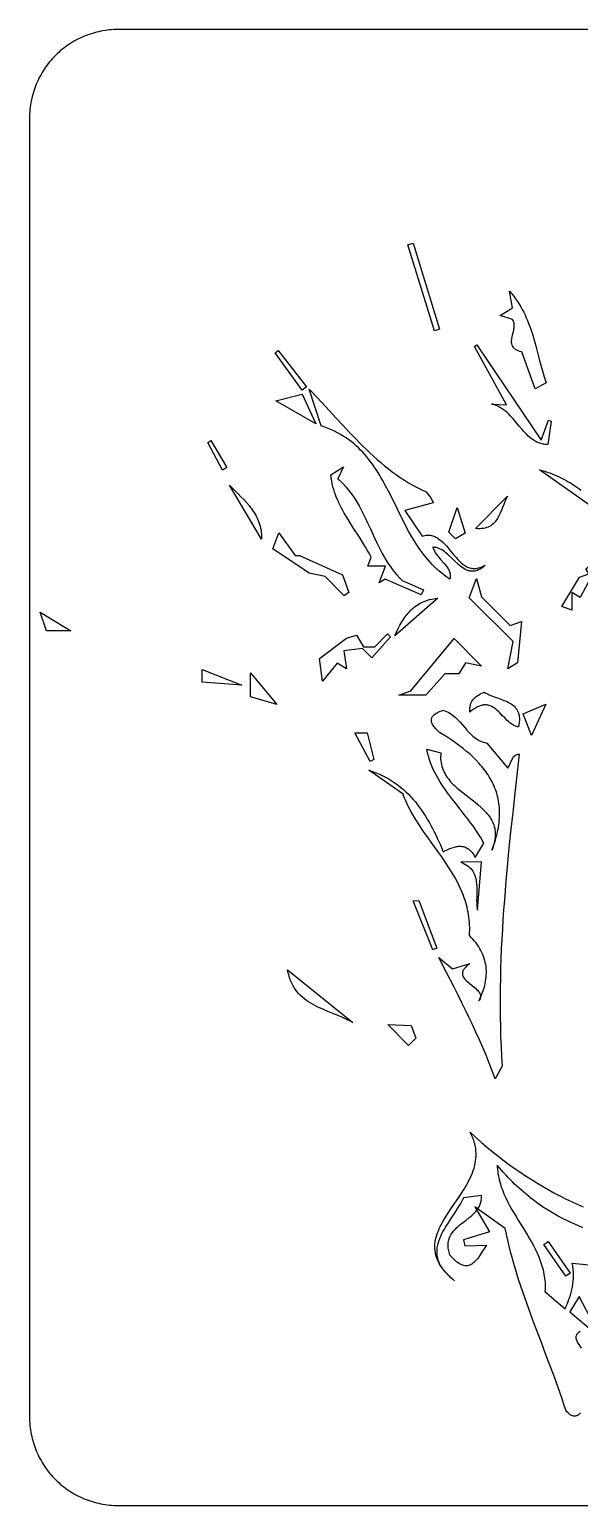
# Model space of a CAD drawing. Header units: metres. Extents: x 0 to 50, y 0 to 50.
# Drawn here: x 0 to 18.6, y 0 to 50 of the extents above; entities that cross this region are included whole.
import ezdxf

# ---------------------------------------------------------------- set-up
doc = ezdxf.new("R2010")
doc.units = ezdxf.units.M

msp = doc.modelspace()

# ---------------------------------------------------------------- linework, layer by layer
for points in [[(47, 50), (3, 50), (3, 50), (2.925508, 49.999076), (2.851239, 49.996313), (2.777221, 49.991723), (2.703487, 49.98532), (2.630066, 49.977116), (2.556991, 49.967123), (2.48429, 49.955354), (2.411996, 49.941823), (2.340139, 49.926542), (2.268749, 49.909523), (2.197857, 49.89078), (2.127495, 49.870324), (2.057692, 49.84817), (1.98848, 49.824329), (1.919889, 49.798814), (1.85195, 49.771639), (1.784693, 49.742815), (1.718151, 49.712355), (1.652352, 49.680273), (1.587329, 49.64658), (1.523111, 49.611291), (1.459729, 49.574416), (1.397215, 49.53597), (1.335598, 49.495965), (1.274911, 49.454413), (1.215182, 49.411328), (1.156444, 49.366721), (1.098726, 49.320606), (1.042061, 49.272996), (0.986477, 49.223903), (0.932006, 49.173341), (0.87868, 49.12132), (0.87868, 49.12132), (0.826659, 49.067994), (0.776097, 49.013523), (0.727004, 48.957939), (0.679394, 48.901274), (0.633279, 48.843556), (0.588672, 48.784818), (0.545587, 48.725089), (0.504035, 48.664402), (0.46403, 48.602785), (0.425584, 48.540271), (0.388709, 48.476889), (0.35342, 48.412671), (0.319727, 48.347648), (0.287645, 48.281849), (0.257185, 48.215307), (0.228361, 48.14805), (0.201186, 48.080111), (0.175671, 48.01152), (0.15183, 47.942308), (0.129676, 47.872505), (0.10922, 47.802143), (0.090477, 47.731251), (0.073458, 47.659861), (0.058177, 47.588004), (0.044646, 47.51571), (0.032877, 47.443009), (0.022884, 47.369934), (0.01468, 47.296513), (0.008277, 47.222779), (0.003687, 47.148761), (0.000924, 47.074492), (0, 47), (0, 3), (0, 3), (0.000924, 2.925508), (0.003687, 2.851239), (0.008277, 2.777221), (0.01468, 2.703487), (0.022884, 2.630066), (0.032877, 2.556991), (0.044646, 2.48429), (0.058177, 2.411996), (0.073458, 2.340139), (0.090477, 2.268749), (0.10922, 2.197857), (0.129676, 2.127495), (0.15183, 2.057692), (0.175671, 1.98848), (0.201186, 1.919889), (0.228361, 1.85195), (0.257185, 1.784694), (0.287645, 1.718151), (0.319727, 1.652352), (0.35342, 1.587329), (0.388709, 1.523111), (0.425584, 1.459729), (0.46403, 1.397215), (0.504035, 1.335598), (0.545587, 1.274911), (0.588672, 1.215182), (0.633279, 1.156444), (0.679394, 1.098726), (0.727004, 1.042061), (0.776097, 0.986477), (0.826659, 0.932006), (0.87868, 0.87868), (0.87868, 0.87868), (0.932006, 0.826659), (0.986477, 0.776097), (1.042061, 0.727004), (1.098726, 0.679394), (1.156444, 0.633279), (1.215182, 0.588672), (1.274911, 0.545587), (1.335598, 0.504035), (1.397215, 0.46403), (1.459729, 0.425584), (1.523111, 0.388709), (1.587329, 0.35342), (1.652352, 0.319727), (1.718151, 0.287645), (1.784693, 0.257185), (1.85195, 0.228361), (1.919889, 0.201186), (1.98848, 0.175671), (2.057692, 0.15183), (2.127495, 0.129676), (2.197857, 0.10922), (2.268749, 0.090477), (2.340139, 0.073458), (2.411996, 0.058177), (2.48429, 0.044646), (2.556991, 0.032877), (2.630066, 0.022884), (2.703487, 0.01468), (2.777221, 0.008277), (2.851239, 0.003687), (2.925508, 0.000924), (3, 0)], [(12.983881, 42.764296), (13.87933, 39.847397), (13.710513, 39.794917), (12.809497, 42.710107), (12.983881, 42.764296)], [(16.250547, 41.133591), (16.250547, 41.133591), (16.322675, 41.05021), (16.390875, 40.965212), (16.455324, 40.878669), (16.5162, 40.790658), (16.57368, 40.701252), (16.627942, 40.610528), (16.679164, 40.518559), (16.727523, 40.425421), (16.773198, 40.331188), (16.816366, 40.235935), (16.857204, 40.139738), (16.89589, 40.042671), (16.932603, 39.944808), (16.967519, 39.846226), (17.000817, 39.746998), (17.032674, 39.647199), (17.092776, 39.44619), (17.149247, 39.243797), (17.256984, 38.837255), (17.311092, 38.634304), (17.367256, 38.432365), (17.426898, 38.232037), (17.458467, 38.132664), (17.491438, 38.033918), (17.116251, 37.823967), (16.660331, 39.079041), (16.660331, 39.079041), (16.598459, 39.096346), (16.544013, 39.116129), (16.496586, 39.138251), (16.455773, 39.162574), (16.421168, 39.18896), (16.392364, 39.21727), (16.368955, 39.247365), (16.350536, 39.279109), (16.336699, 39.312361), (16.327038, 39.346984), (16.321148, 39.38284), (16.318623, 39.41979), (16.319056, 39.457695), (16.322041, 39.496418), (16.327171, 39.53582), (16.334042, 39.575762), (16.351377, 39.656715), (16.370798, 39.738171), (16.389055, 39.819021), (16.396731, 39.858874), (16.402898, 39.89816), (16.407149, 39.936742), (16.409078, 39.974481), (16.40828, 40.011238), (16.404347, 40.046876), (16.396874, 40.081256), (16.385454, 40.114239), (16.369682, 40.145687), (16.349152, 40.175463), (15.931086, 40.315458), (16.347293, 40.566164), (16.250547, 41.133591)], [(8.41543, 39.125684), (9.372541, 37.890321), (9.23187, 37.783777), (8.316651, 39.052301), (8.41543, 39.125684)], [(15.142138, 39.315633), (17.315491, 36.09084), (17.567431, 36.762077), (17.653083, 36.733351), (17.540268, 35.937392), (17.540268, 35.937392), (17.500177, 35.939476), (17.461028, 35.943164), (17.422792, 35.948408), (17.385437, 35.955161), (17.348936, 35.963375), (17.313259, 35.973001), (17.278375, 35.983993), (17.244255, 35.996303), (17.178189, 36.024683), (17.114825, 36.057759), (17.053926, 36.09515), (16.995255, 36.136473), (16.938575, 36.181345), (16.883649, 36.229384), (16.830241, 36.280209), (16.778113, 36.333437), (16.72703, 36.388686), (16.676753, 36.445572), (16.577675, 36.562732), (16.478984, 36.681859), (16.378787, 36.799894), (16.32753, 36.857547), (16.275187, 36.91378), (16.22152, 36.968211), (16.166292, 37.020459), (16.109267, 37.070139), (16.050207, 37.116872), (15.988877, 37.160273), (15.925038, 37.199961), (15.858455, 37.235554), (15.78889, 37.266669), (15.716107, 37.292925), (15.678434, 37.304111), (15.639869, 37.313938), (16.147734, 37.280374), (15.059296, 39.264156), (15.142138, 39.315633)], [(9.233411, 37.652504), (9.687897, 36.646118), (8.341244, 37.418747), (9.233411, 37.652504)], [(9.461507, 37.821033), (9.461507, 37.821033), (9.577703, 37.702323), (9.692917, 37.582518), (9.921, 37.340314), (10.146945, 37.0958), (10.371945, 36.850354), (10.597191, 36.605356), (10.823875, 36.362184), (11.053186, 36.122217), (11.1692, 36.003866), (11.286317, 35.886833), (11.404688, 35.771292), (11.524459, 35.657413), (11.645782, 35.545369), (11.768804, 35.435334), (11.893674, 35.327478), (12.020541, 35.221975), (12.149555, 35.118997), (12.280863, 35.018716), (12.414616, 34.921304), (12.550961, 34.826934), (12.690048, 34.735778), (12.832026, 34.648009), (12.977043, 34.563799), (13.125249, 34.48332), (13.276793, 34.406745), (13.431822, 34.334246), (13.431822, 34.334246), (13.488797, 34.258747), (13.549535, 34.175906), (13.580264, 34.130428), (13.610672, 34.081549), (13.640339, 34.028747), (13.668843, 33.971501), (12.709848, 33.70096), (13.296468, 32.840628), (13.296468, 32.840628), (13.339348, 32.852665), (13.381189, 32.861674), (13.422025, 32.867759), (13.461893, 32.871024), (13.500828, 32.871573), (13.538866, 32.869511), (13.576042, 32.864942), (13.612392, 32.85797), (13.647951, 32.8487), (13.682755, 32.837236), (13.71684, 32.823682), (13.75024, 32.808143), (13.782992, 32.790723), (13.815131, 32.771525), (13.846692, 32.750656), (13.877712, 32.728218), (13.938267, 32.679055), (13.997081, 32.624871), (14.054438, 32.566501), (14.110623, 32.504778), (14.165919, 32.440538), (14.220612, 32.374615), (14.329323, 32.241058), (14.383909, 32.175093), (14.43903, 32.110783), (14.494968, 32.048962), (14.552007, 31.990465), (14.610434, 31.936126), (14.670531, 31.88678), (14.701294, 31.864241), (14.732583, 31.843262), (14.764431, 31.823949), (14.796874, 31.806406), (14.829948, 31.790736), (14.863689, 31.777045), (14.898131, 31.765437), (14.933311, 31.756016), (14.969265, 31.748886), (15.006027, 31.744152), (15.043633, 31.741918), (15.082118, 31.742288), (15.121519, 31.745366), (15.161871, 31.751257), (15.203209, 31.760066), (15.245569, 31.771896), (15.288986, 31.786852), (15.333496, 31.805038), (15.379134, 31.826559), (15.425937, 31.851518), (15.425937, 31.851518), (15.390454, 31.820391), (15.355537, 31.792132), (15.321169, 31.766666), (15.287336, 31.743915), (15.254021, 31.723804), (15.221211, 31.706255), (15.188889, 31.691194), (15.157041, 31.678542), (15.12565, 31.668225), (15.094701, 31.660165), (15.064179, 31.654286), (15.034069, 31.650512), (15.004355, 31.648766), (14.975023, 31.648972), (14.946055, 31.651054), (14.917438, 31.654935), (14.889156, 31.660539), (14.861193, 31.66779), (14.833535, 31.676611), (14.806165, 31.686925), (14.75223, 31.71173), (14.699266, 31.741594), (14.647149, 31.775905), (14.595758, 31.814052), (14.544969, 31.855425), (14.494658, 31.899413), (14.394984, 31.992789), (14.295753, 32.08929), (14.19598, 32.184031), (14.145584, 32.229213), (14.094684, 32.272121), (14.043157, 32.312146), (13.990881, 32.348675), (13.937732, 32.381097), (13.883588, 32.408803), (13.828326, 32.43118), (13.800237, 32.440179), (13.771822, 32.447617), (13.743067, 32.453418), (13.713955, 32.457505), (13.684471, 32.459801), (13.654601, 32.460231), (13.654601, 32.460231), (13.668599, 32.418665), (13.684884, 32.378392), (13.70325, 32.339332), (13.723495, 32.301409), (13.745414, 32.264545), (13.768804, 32.228663), (13.819179, 32.15953), (13.872989, 32.093389), (13.928603, 32.029619), (14.038718, 31.906704), (14.089958, 31.846316), (14.136476, 31.785813), (14.157456, 31.755324), (14.176643, 31.724573), (14.193835, 31.693482), (14.208827, 31.661974), (14.221416, 31.62997), (14.231397, 31.597394), (14.238567, 31.564168), (14.242722, 31.530213), (14.243657, 31.495452), (14.24117, 31.459808), (14.235056, 31.423203), (14.225111, 31.385558), (14.225111, 31.385558), (14.131747, 31.448389), (14.04158, 31.513679), (13.954495, 31.581337), (13.870376, 31.651272), (13.789107, 31.723394), (13.710574, 31.79761), (13.634659, 31.87383), (13.561248, 31.951964), (13.490225, 32.031919), (13.421474, 32.113605), (13.354879, 32.196931), (13.290325, 32.281806), (13.227696, 32.368138), (13.166876, 32.455837), (13.10775, 32.544812), (13.050203, 32.634971), (12.994117, 32.726224), (12.939379, 32.818479), (12.833479, 33.005634), (12.731579, 33.195705), (12.632752, 33.387966), (12.536073, 33.581688), (12.440617, 33.776142), (12.249672, 34.164335), (12.152332, 34.356616), (12.052514, 34.546717), (11.949292, 34.733908), (11.896115, 34.826185), (11.84174, 34.917462), (11.786052, 35.007647), (11.728934, 35.09665), (11.670271, 35.184379), (11.609948, 35.270743), (11.547848, 35.355652), (11.483856, 35.439014), (11.417856, 35.520738), (11.349734, 35.600734), (11.279372, 35.678909), (11.206655, 35.755174), (11.131468, 35.829437), (11.053695, 35.901606), (10.97322, 35.971592), (10.889928, 36.039303), (10.803703, 36.104648), (10.714429, 36.167535), (10.62199, 36.227874), (10.526272, 36.285574), (10.427158, 36.340544), (10.324532, 36.392692), (10.218279, 36.441928), (10.108284, 36.488161), (9.99443, 36.531299), (9.876602, 36.571252), (9.461507, 37.821033)], [(6.136215, 36.072154), (6.678652, 35.160719), (6.534914, 35.077037), (6.039867, 36.013607), (6.136215, 36.072154)], [(13.259119, 30.852514), (12.041343, 31.380951), (11.839837, 31.259572), (12.051448, 31.819647), (11.451667, 31.819647), (11.562443, 32.128721), (11.562443, 32.128721), (11.517397, 32.214922), (11.470753, 32.300223), (11.422686, 32.38472), (11.373373, 32.468507), (11.271704, 32.634329), (11.167151, 32.798447), (10.955002, 33.124599), (10.850212, 33.288147), (10.748149, 33.45302), (10.650216, 33.619975), (10.603237, 33.704469), (10.557816, 33.789768), (10.514129, 33.875966), (10.472352, 33.963158), (10.432659, 34.051438), (10.395226, 34.140901), (10.360229, 34.231641), (10.327842, 34.323754), (10.298241, 34.417334), (10.271602, 34.512476), (10.2481, 34.609274), (10.227911, 34.707822), (10.211208, 34.808217), (10.198169, 34.910551), (10.633754, 35.185326), (10.440149, 34.778404), (10.440149, 34.778404), (10.489684, 34.733813), (10.537827, 34.688351), (10.58462, 34.642046), (10.630108, 34.594928), (10.717343, 34.49836), (10.799879, 34.398871), (10.878064, 34.296686), (10.952248, 34.19203), (11.022779, 34.085126), (11.090006, 33.976199), (11.154277, 33.865475), (11.215941, 33.753176), (11.275346, 33.639529), (11.332842, 33.524757), (11.388776, 33.409084), (11.443497, 33.292736), (11.550697, 33.05891), (11.657229, 32.825075), (11.765883, 32.593026), (11.821877, 32.478234), (11.879447, 32.364561), (11.938942, 32.252233), (12.000711, 32.141474), (12.065101, 32.032509), (12.132462, 31.925562), (12.203143, 31.820857), (12.277491, 31.71862), (12.355856, 31.619074), (12.438586, 31.522444), (12.52603, 31.428955), (12.571629, 31.383458), (12.618536, 31.338831), (13.332913, 31.022745), (13.259119, 30.852514)], [(19.489173, 33.51007), (17.267823, 35.088046), (17.267823, 35.088046), (17.355096, 35.062724), (17.441218, 35.035855), (17.526189, 35.007437), (17.610008, 34.977471), (17.692676, 34.945957), (17.774192, 34.912894), (17.854556, 34.878285), (17.933769, 34.842127), (18.01183, 34.804421), (18.088739, 34.765167), (18.164496, 34.724366), (18.239101, 34.682017), (18.312554, 34.63812), (18.384855, 34.592676), (18.456004, 34.545684), (18.526, 34.497144), (18.594844, 34.447057), (18.662535, 34.395422)], [(6.767385, 34.559176), (6.767385, 34.559176), (6.962714, 34.367208), (7.060564, 34.271346), (7.157201, 34.174761), (7.251622, 34.076851), (7.342827, 33.977013), (7.429813, 33.874643), (7.471411, 33.822321), (7.511578, 33.769139), (7.55019, 33.715024), (7.58712, 33.659898), (7.622244, 33.603688), (7.655437, 33.546318), (7.686573, 33.487712), (7.715526, 33.427794), (7.742173, 33.366491), (7.766387, 33.303725), (7.788043, 33.239423), (7.807016, 33.173508), (7.82318, 33.105905), (7.836412, 33.036539), (7.846584, 32.965335), (7.853572, 32.892216), (7.857251, 32.817108), (7.857495, 32.739936), (6.767385, 34.559176)], [(16.181844, 34.18842), (16.181844, 34.18842), (16.157564, 34.144696), (16.134598, 34.099641), (16.091833, 34.006318), (16.052003, 33.910007), (16.013558, 33.812264), (15.974952, 33.714646), (15.934636, 33.618709), (15.891062, 33.526009), (15.867569, 33.481359), (15.842682, 33.438102), (15.816207, 33.396432), (15.787949, 33.356544), (15.757717, 33.318632), (15.725315, 33.282892), (15.690552, 33.249516), (15.653232, 33.218701), (15.613164, 33.19064), (15.570152, 33.165529), (15.524005, 33.14356), (15.474527, 33.12493), (15.421527, 33.109833), (15.36481, 33.098462), (15.304182, 33.091014), (15.239452, 33.087681), (15.170424, 33.088659), (15.096905, 33.094143), (16.181844, 34.18842)], [(14.476413, 33.811682), (14.749247, 32.939241), (14.420893, 32.741455), (14.188579, 32.974681), (14.476413, 33.811682)], [(10.653626, 30.818177), (10.00415, 31.470204), (9.46814, 31.587724), (8.232058, 32.404173), (8.437622, 32.948243), (8.99055, 32.183818), (9.142755, 32.183818), (10.597402, 31.527893), (10.807574, 30.931697), (10.653626, 30.818177)], [(19.812959, 32.566198), (19.812959, 31.801439), (19.559793, 31.953935), (19.087468, 31.78323), (19.087468, 31.603421), (18.639531, 30.760241), (18.361976, 30.927429), (18.361976, 30.326547), (18.019919, 30.450171), (18.622497, 31.447665), (18.93384, 31.560188), (18.833267, 31.729147), (19.446401, 32.220546), (19.196291, 32.639032), (19.505047, 32.380725), (19.812959, 32.566198)], [(16.192194, 28.345847), (16.374571, 29.265171), (14.888074, 30.752833), (15.131937, 31.39827), (15.304546, 30.783889), (16.272792, 29.811839), (16.653112, 29.949292), (16.518626, 28.542475), (16.192194, 28.345847)], [(13.820593, 30.735244), (12.366023, 29.465122), (12.366023, 29.465122), (12.419875, 29.586981), (12.476495, 29.705672), (12.53635, 29.820659), (12.599904, 29.931409), (12.633214, 29.985028), (12.667624, 30.037387), (12.703191, 30.088419), (12.739974, 30.138058), (12.778031, 30.186236), (12.817421, 30.232886), (12.858201, 30.277943), (12.900429, 30.321339), (12.944165, 30.363007), (12.989465, 30.40288), (13.036389, 30.440892), (13.084994, 30.476976), (13.135339, 30.511064), (13.187482, 30.543091), (13.241481, 30.572988), (13.297394, 30.60069), (13.355279, 30.62613), (13.415195, 30.64924), (13.4772, 30.669955), (13.541352, 30.688206), (13.607709, 30.703927), (13.67633, 30.717052), (13.747272, 30.727513), (13.820593, 30.735244)], [(0.35764, 30.257253), (1.39565, 29.634622), (0.570035, 29.634622), (0.35764, 30.257253)], [(12.224919, 29.425847), (11.588677, 28.714106), (11.268117, 29.035925), (10.63899, 28.949798), (10.73471, 28.347599), (10.418835, 28.537869), (9.918803, 27.922924), (9.814192, 28.693089), (10.733013, 29.381664), (11.072995, 29.479183), (11.306568, 29.088366), (11.687451, 29.088366), (12.122746, 29.525371), (12.224919, 29.425847)], [(14.377381, 29.365977), (15.304895, 28.43482), (14.753129, 28.542904), (14.535007, 28.177938), (14.062507, 28.177938), (13.411424, 27.449596), (12.497584, 27.449596), (12.912171, 27.599434), (14.377381, 29.365977)], [(7.18949, 27.79138), (5.847242, 27.889636), (5.847242, 28.323966), (7.18949, 27.79138)], [(7.479599, 28.206016), (8.376879, 27.135209), (7.479599, 27.396733), (7.479599, 28.206016)], [(16.549962, 26.372757), (16.549962, 26.372757), (16.523507, 26.377947), (16.497534, 26.384605), (16.446946, 26.402058), (16.39802, 26.424578), (16.350579, 26.451631), (16.304445, 26.482682), (16.259439, 26.517193), (16.215384, 26.55463), (16.172103, 26.594457), (16.087147, 26.679139), (16.00315, 26.766953), (15.918688, 26.853614), (15.875838, 26.895173), (15.832339, 26.934837), (15.788012, 26.97207), (15.742679, 27.006337), (15.696164, 27.037102), (15.648287, 27.063829), (15.598871, 27.085983), (15.547738, 27.103027), (15.521472, 27.109466), (15.494711, 27.114427), (15.467431, 27.117843), (15.439611, 27.119647), (15.411228, 27.119772), (15.382261, 27.118151), (15.352686, 27.114717), (15.322482, 27.109403), (15.291627, 27.102142), (15.260097, 27.092868), (15.227872, 27.081513), (15.194929, 27.06801), (15.161245, 27.052293), (15.126799, 27.034294), (15.091567, 27.013946), (15.055529, 26.991183), (15.018661, 26.965938), (14.980941, 26.938143), (14.942348, 26.907732), (14.902858, 26.874637), (14.902858, 26.874637), (14.901883, 26.951262), (14.906588, 27.021317), (14.910973, 27.054013), (14.91666, 27.085228), (14.92361, 27.115014), (14.931783, 27.143423), (14.941141, 27.170511), (14.951645, 27.19633), (14.975931, 27.244374), (15.004327, 27.287983), (15.036519, 27.327584), (15.072194, 27.363605), (15.111036, 27.396471), (15.152733, 27.42661), (15.196969, 27.45445), (15.243432, 27.480416), (15.291806, 27.504937), (15.393035, 27.551349), (15.393035, 27.551349), (15.446217, 27.521105), (15.5006, 27.493029), (15.555955, 27.466862), (15.612051, 27.442345), (15.72555, 27.397222), (15.839254, 27.355586), (15.951325, 27.315362), (16.059922, 27.274475), (16.112343, 27.253135), (16.163205, 27.230851), (16.212278, 27.207364), (16.259333, 27.182415), (16.304138, 27.155745), (16.346466, 27.127093), (16.386084, 27.096201), (16.422764, 27.06281), (16.456275, 27.02666), (16.486387, 26.987492), (16.51287, 26.945046), (16.535494, 26.899063), (16.554029, 26.849284), (16.568245, 26.79545), (16.577912, 26.737301), (16.582801, 26.674578), (16.58268, 26.607021), (16.57732, 26.534372), (16.566491, 26.45637), (16.549962, 26.372757)], [(17.474231, 27.147135), (16.996424, 26.089109), (16.706604, 26.819738), (17.474231, 27.147135)], [(13.854917, 18.559304), (14.318483, 18.180319), (14.908812, 18.355384), (14.908812, 18.355384), (14.871317, 18.329174), (14.837158, 18.303457), (14.80624, 18.278222), (14.778466, 18.253453), (14.753738, 18.229137), (14.731962, 18.205259), (14.713039, 18.181805), (14.696873, 18.158762), (14.683368, 18.136115), (14.672427, 18.113851), (14.663953, 18.091955), (14.657849, 18.070413), (14.65402, 18.049211), (14.652368, 18.028335), (14.652797, 18.007772), (14.655209, 17.987506), (14.65951, 17.967524), (14.6656, 17.947813), (14.673386, 17.928357), (14.682768, 17.909143), (14.705939, 17.871385), (14.73434, 17.834426), (14.767198, 17.798153), (14.80374, 17.762455), (14.843193, 17.727218), (14.884783, 17.692331), (14.971284, 17.623157), (15.057058, 17.554033), (15.097739, 17.51921), (15.135919, 17.484061), (15.170824, 17.448476), (15.201682, 17.412342), (15.227719, 17.375546), (15.248163, 17.337977), (15.256045, 17.318867), (15.262239, 17.299521), (15.266648, 17.279926), (15.269175, 17.260067), (15.269724, 17.239931), (15.268198, 17.219503), (15.264501, 17.198768), (15.258535, 17.177715), (15.250204, 17.156327), (15.239411, 17.134591), (15.226061, 17.112493), (15.210056, 17.09002), (15.210056, 17.09002), (15.246398, 17.166242), (15.280067, 17.242023), (15.311029, 17.317364), (15.339255, 17.392262), (15.364712, 17.466716), (15.38737, 17.540728), (15.407196, 17.614294), (15.42416, 17.687415), (15.438229, 17.76009), (15.449374, 17.832317), (15.457562, 17.904097), (15.462761, 17.975428), (15.464942, 18.046309), (15.464071, 18.11674), (15.460119, 18.186719), (15.453052, 18.256247), (15.442841, 18.325322), (15.429454, 18.393943), (15.412858, 18.462109), (15.393024, 18.529821), (15.369919, 18.597076), (15.343513, 18.663874), (15.313773, 18.730214), (15.280669, 18.796096), (15.244168, 18.861519), (15.204241, 18.926481), (15.160854, 18.990982), (15.113978, 19.055021), (15.06358, 19.118598), (15.009629, 19.181711), (14.952094, 19.244359), (14.890944, 19.306543), (14.890944, 19.306543), (14.896608, 19.399036), (14.899488, 19.49037), (14.899655, 19.580573), (14.897181, 19.669675), (14.892138, 19.757705), (14.884599, 19.844691), (14.874635, 19.930662), (14.862319, 20.015647), (14.847722, 20.099675), (14.830918, 20.182774), (14.811977, 20.264974), (14.790973, 20.346303), (14.767977, 20.426791), (14.743061, 20.506466), (14.716297, 20.585356), (14.687758, 20.663491), (14.657515, 20.7409), (14.625642, 20.817611), (14.592209, 20.893653), (14.557289, 20.969056), (14.483277, 21.118056), (14.404181, 21.264843), (14.32058, 21.409647), (14.23305, 21.552699), (14.142168, 21.694229), (14.04851, 21.834469), (13.952654, 21.973649), (13.855176, 22.112), (13.657664, 22.387136), (13.460589, 22.661725), (13.363657, 22.799391), (13.268565, 22.937611), (13.17589, 23.076618), (13.086208, 23.216642), (13.000097, 23.357912), (12.918133, 23.500661), (12.840893, 23.645119), (12.804225, 23.718061), (12.768954, 23.791516), (12.735153, 23.865514), (12.702894, 23.940084), (12.672248, 24.015254), (12.643288, 24.091053), (11.489133, 24.90467), (11.489133, 24.90467), (11.613907, 24.863136), (11.734638, 24.817732), (11.851434, 24.768558), (11.9644, 24.715712), (12.073644, 24.659294), (12.179273, 24.599404), (12.281392, 24.536139), (12.380109, 24.469601), (12.475531, 24.399887), (12.567765, 24.327097), (12.656916, 24.25133), (12.743092, 24.172686), (12.8264, 24.091264), (12.906946, 24.007162), (12.984837, 23.920481), (13.06018, 23.83132), (13.133081, 23.739776), (13.203648, 23.645951), (13.271986, 23.549943), (13.338204, 23.451851), (13.402407, 23.351775), (13.464702, 23.249814), (13.525196, 23.146067), (13.583995, 23.040633), (13.641207, 22.933611), (13.696939, 22.825101), (13.751296, 22.715202), (13.804386, 22.604014), (13.907191, 22.378164), (14.006207, 22.148346), (14.006207, 22.148346), (14.082447, 22.187178), (14.158227, 22.223168), (14.233405, 22.255467), (14.307838, 22.283227), (14.381383, 22.305598), (14.417777, 22.314497), (14.453896, 22.321731), (14.489721, 22.327194), (14.525235, 22.330779), (14.560419, 22.332381), (14.595256, 22.331893), (14.629728, 22.329209), (14.663817, 22.324223), (14.697505, 22.316829), (14.730774, 22.306921), (14.763606, 22.294392), (14.795984, 22.279138), (14.82789, 22.261051), (14.859305, 22.240026), (14.890212, 22.215956), (14.920593, 22.188735), (14.95043, 22.158258), (14.979706, 22.124418), (15.008401, 22.087109), (15.036499, 22.046225), (15.063982, 22.00166), (15.090831, 21.953308), (15.380265, 22.431216), (15.380265, 22.431216), (15.322815, 22.535697), (15.262796, 22.638224), (15.200446, 22.738961), (15.136003, 22.838071), (15.069704, 22.935717), (15.001787, 23.032064), (14.932488, 23.127275), (14.862047, 23.221512), (14.718684, 23.407723), (14.573597, 23.592005), (14.428688, 23.775664), (14.285855, 23.96001), (14.146999, 24.146351), (14.079656, 24.240677), (14.01402, 24.335993), (13.950328, 24.432461), (13.888818, 24.530246), (13.829727, 24.62951), (13.773293, 24.730416), (13.719753, 24.83313), (13.669345, 24.937813), (13.622306, 25.044629), (13.578874, 25.153743), (13.539286, 25.265317), (13.50378, 25.379515), (13.472593, 25.4965), (13.445964, 25.616437), (13.925217, 25.49563), (13.925217, 25.49563), (13.918808, 25.424198), (13.916327, 25.354869), (13.917635, 25.287572), (13.922595, 25.222238), (13.931066, 25.158793), (13.94291, 25.097168), (13.957988, 25.037292), (13.976162, 24.979092), (13.997292, 24.922498), (14.021239, 24.867439), (14.047866, 24.813843), (14.077032, 24.76164), (14.108599, 24.710759), (14.142428, 24.661127), (14.178381, 24.612675), (14.216318, 24.565331), (14.2561, 24.519023), (14.29759, 24.473682), (14.340647, 24.429234), (14.385133, 24.38561), (14.477837, 24.300549), (14.574592, 24.217927), (14.674285, 24.137176), (14.775807, 24.057727), (14.979891, 23.900459), (15.080233, 23.821502), (15.177959, 23.74157), (15.27196, 23.660095), (15.361124, 23.576507), (15.403545, 23.533743), (15.44434, 23.490238), (15.483371, 23.44592), (15.520498, 23.400718), (15.555583, 23.354561), (15.588487, 23.307378), (15.619071, 23.259098), (15.647196, 23.20965), (15.672724, 23.158962), (15.695514, 23.106964), (15.71543, 23.053584), (15.732331, 22.998751), (15.746079, 22.942394), (15.756535, 22.884442), (15.763561, 22.824823), (15.767016, 22.763467), (15.766763, 22.700303), (15.762663, 22.635259), (15.754577, 22.568264), (15.742365, 22.499247), (15.72589, 22.428138), (15.705011, 22.354864), (15.679591, 22.279354), (15.649491, 22.201538), (15.649491, 22.201538), (15.684241, 22.290972), (15.716425, 22.379286), (15.746073, 22.466495), (15.773213, 22.552609), (15.797872, 22.637641), (15.820079, 22.721605), (15.839861, 22.804512), (15.857248, 22.886375), (15.872267, 22.967206), (15.884945, 23.047019), (15.895312, 23.125824), (15.903396, 23.203635), (15.909224, 23.280465), (15.912824, 23.356325), (15.914226, 23.431229), (15.913456, 23.505188), (15.910543, 23.578215), (15.905515, 23.650323), (15.898401, 23.721524), (15.889227, 23.79183), (15.878023, 23.861255), (15.864817, 23.92981), (15.849636, 23.997508), (15.832509, 24.064361), (15.813464, 24.130383), (15.792529, 24.195584), (15.769732, 24.259979), (15.745101, 24.323579), (15.718665, 24.386396), (15.690451, 24.448444), (15.660487, 24.509735), (15.628802, 24.570281), (15.595424, 24.630094), (15.560381, 24.689188), (15.523701, 24.747574), (15.485412, 24.805265), (15.445542, 24.862274), (15.40412, 24.918613), (15.361173, 24.974294), (15.316729, 25.02933), (15.270818, 25.083734), (15.223466, 25.137517), (15.124554, 25.243274), (15.020218, 25.3467), (14.910685, 25.447895), (14.796177, 25.546959), (14.676921, 25.643991), (14.553141, 25.739092), (14.425063, 25.83236), (14.29291, 25.923897), (14.156908, 26.0138), (14.017283, 26.102172), (13.874258, 26.18911), (13.874258, 26.18911), (13.808728, 26.249389), (13.75168, 26.308158), (13.703401, 26.365359), (13.682641, 26.393353), (13.664182, 26.420933), (13.648059, 26.448091), (13.63431, 26.474821), (13.622969, 26.501115), (13.614074, 26.526966), (13.60766, 26.552366), (13.603764, 26.577308), (13.602422, 26.601785), (13.603669, 26.62579), (13.607541, 26.649314), (13.614076, 26.672352), (13.623309, 26.694895), (13.635276, 26.716936), (13.650013, 26.738467), (13.667557, 26.759483), (13.687943, 26.779975), (13.711207, 26.799935), (13.737386, 26.819357), (13.766516, 26.838234), (13.798633, 26.856557), (13.833773, 26.87432), (13.871972, 26.891516), (13.913267, 26.908136), (13.957692, 26.924174), (14.005285, 26.939622), (14.005285, 26.939622), (14.064142, 26.919819), (14.120342, 26.896692), (14.174068, 26.870478), (14.225504, 26.841413), (14.274831, 26.809733), (14.322234, 26.775675), (14.367896, 26.739475), (14.412, 26.701368), (14.454728, 26.661592), (14.496265, 26.620383), (14.576494, 26.534609), (14.654153, 26.445937), (14.730707, 26.356257), (14.807621, 26.267459), (14.886359, 26.181433), (14.926871, 26.14005), (14.968388, 26.10007), (15.011094, 26.061727), (15.055171, 26.025259), (15.100804, 25.990902), (15.148174, 25.958891), (15.197466, 25.929464), (15.248863, 25.902857), (15.302547, 25.879305), (15.358701, 25.859045), (15.417509, 25.842314), (15.479155, 25.829347), (16.187434, 24.98212), (16.187434, 24.98212), (16.213016, 25.019292), (16.235364, 25.057599), (16.255133, 25.096574), (16.272982, 25.135752), (16.305543, 25.212856), (16.321569, 25.249851), (16.338301, 25.285188), (16.356395, 25.3184), (16.376508, 25.349023), (16.399298, 25.37659), (16.425419, 25.400637), (16.439935, 25.411194), (16.455531, 25.420697), (16.472287, 25.429087), (16.490288, 25.436306), (16.509614, 25.442296), (16.530348, 25.446998), (16.552571, 25.450355), (16.576367, 25.452308), (16.576367, 25.452308), (16.428383, 24.133988), (16.355865, 23.474965), (16.285696, 22.815943), (16.2189, 22.156854), (16.1565, 21.497631), (16.127269, 21.167948), (16.099521, 20.838205), (16.073384, 20.508396), (16.048986, 20.17851), (16.026455, 19.84854), (16.005919, 19.518477), (15.987506, 19.188312), (15.971345, 18.858038), (15.957562, 18.527645), (15.946286, 18.197126), (15.937646, 17.866471), (15.931769, 17.535672), (15.928782, 17.204722), (15.928815, 16.87361), (15.931995, 16.54233), (15.938449, 16.210872), (15.948307, 15.879228), (15.961696, 15.547389), (15.978744, 15.215347), (15.999579, 14.883094), (15.766917, 14.452953), (15.766917, 14.452953), (15.665911, 14.722353), (15.561471, 14.989165), (15.453804, 15.253579), (15.343118, 15.515785), (15.229621, 15.775974), (15.11352, 16.034336), (14.995022, 16.291061), (14.874334, 16.546339), (14.751665, 16.80036), (14.627222, 17.053315), (14.501211, 17.305394), (14.373842, 17.556787), (14.115854, 18.058276), (13.854917, 18.559304)], [(11.431297, 26.174998), (11.656957, 25.266017), (11.528842, 25.198786), (11.007984, 26.174998), (11.431297, 26.174998)], [(14.605809, 21.792224), (14.605809, 21.792224), (14.674813, 21.76117), (14.737693, 21.72789), (14.79473, 21.692479), (14.846202, 21.65503), (14.892388, 21.615639), (14.933569, 21.5744), (14.970024, 21.531407), (15.002031, 21.486754), (15.029871, 21.440536), (15.053822, 21.392848), (15.074165, 21.343784), (15.091177, 21.293438), (15.10514, 21.241905), (15.116331, 21.189279), (15.125031, 21.135654), (15.131519, 21.081126), (15.136074, 21.025788), (15.138976, 20.969735), (15.140936, 20.855862), (15.139635, 20.740261), (15.137308, 20.623688), (15.136189, 20.506899), (15.138513, 20.39065), (15.141665, 20.332963), (15.146516, 20.275695), (15.153346, 20.218939), (15.162433, 20.16279), (15.299004, 21.804947), (14.605809, 21.792224)], [(13.176469, 20.489802), (13.783326, 18.874793), (13.650899, 18.820016), (12.983177, 20.482175), (13.176469, 20.489802)], [(8.737277, 18.148455), (10.940747, 16.361927), (10.940747, 16.361927), (10.861316, 16.404948), (10.780219, 16.445971), (10.697693, 16.485279), (10.613972, 16.523154), (10.443882, 16.595737), (10.271828, 16.665977), (10.099686, 16.736135), (9.929335, 16.808468), (9.845417, 16.846157), (9.76265, 16.885236), (9.68127, 16.925989), (9.60151, 16.968698), (9.523607, 17.013645), (9.447793, 17.061113), (9.374304, 17.111384), (9.303374, 17.16474), (9.235239, 17.221464), (9.170132, 17.281838), (9.108289, 17.346144), (9.049944, 17.414666), (8.995332, 17.487684), (8.969499, 17.525968), (8.944687, 17.565482), (8.920926, 17.606262), (8.898245, 17.648342), (8.876672, 17.691759), (8.856239, 17.736547), (8.836973, 17.782741), (8.818904, 17.830378), (8.802062, 17.879492), (8.786476, 17.930118), (8.772175, 17.982292), (8.759189, 18.03605), (8.747546, 18.091425), (8.737277, 18.148455)], [(12.123566, 16.293005), (12.916471, 16.254487), (13.076466, 15.831027), (12.830101, 15.583694), (12.123566, 16.293005)], [(18.647844, 3.138171), (18.615475, 3.103806), (18.582745, 3.075681), (18.549634, 3.053793), (18.516125, 3.03814), (18.499215, 3.03265), (18.482199, 3.028719), (18.465075, 3.026344), (18.44784, 3.025527), (18.430492, 3.026267), (18.413028, 3.028563), (18.377747, 3.037823), (18.341977, 3.053306), (18.305701, 3.075009), (18.268902, 3.10293), (18.23156, 3.137066), (18.193658, 3.177414), (18.155179, 3.223973), (18.155179, 3.223973), (18.092492, 3.417328), (18.028109, 3.61013), (17.96219, 3.802429), (17.894897, 3.994276), (17.75683, 4.376812), (17.615196, 4.758139), (17.471281, 5.138659), (17.326373, 5.518774), (17.181759, 5.898885), (17.038726, 6.279394), (16.898562, 6.660702), (16.762553, 7.043211), (16.69651, 7.235041), (16.631988, 7.427322), (16.569149, 7.620105), (16.508153, 7.813438), (16.449161, 8.007372), (16.392335, 8.201958), (16.337835, 8.397246), (16.285822, 8.593286), (16.236457, 8.790128), (16.189901, 8.987822), (16.146314, 9.186419), (16.105859, 9.385968), (15.079474, 10.119326), (15.57206, 9.270967), (14.696076, 9.00401), (14.734517, 8.798843), (15.466494, 8.815075), (15.466494, 8.815075), (15.40835, 8.724695), (15.350419, 8.632878), (15.292113, 8.541919), (15.232843, 8.454111), (15.17202, 8.371747), (15.140843, 8.333324), (15.109057, 8.297121), (15.076589, 8.263426), (15.043366, 8.232526), (15.009313, 8.204707), (14.974357, 8.180255), (14.938425, 8.159458), (14.901443, 8.142602), (14.863338, 8.129973), (14.824035, 8.121859), (14.783463, 8.118546), (14.741546, 8.120321), (14.698211, 8.127471), (14.653386, 8.140281), (14.606996, 8.159039), (14.558968, 8.184031), (14.509228, 8.215545), (14.457702, 8.253866), (14.404318, 8.299282), (14.349002, 8.352079), (14.29168, 8.412544), (14.232278, 8.480963), (14.232278, 8.480963), (14.215348, 8.531248), (14.201139, 8.58003), (14.189571, 8.627353), (14.180564, 8.673261), (14.174039, 8.717798), (14.169915, 8.761009), (14.168112, 8.802937), (14.16855, 8.843626), (14.17115, 8.88312), (14.17583, 8.921464), (14.182512, 8.958701), (14.191114, 8.994876), (14.201557, 9.030032), (14.213761, 9.064213), (14.227646, 9.097464), (14.243132, 9.129828), (14.260138, 9.16135), (14.278585, 9.192074), (14.319481, 9.251302), (14.36518, 9.307865), (14.41504, 9.362115), (14.468422, 9.414405), (14.524684, 9.465086), (14.583188, 9.514511), (14.643292, 9.563032), (14.76574, 9.658772), (14.886906, 9.755123), (14.945408, 9.804409), (15.001667, 9.854905), (15.055045, 9.906963), (15.1049, 9.960935), (15.150593, 10.017173), (15.191482, 10.076031), (15.209926, 10.106551), (15.226928, 10.137859), (15.24241, 10.169998), (15.256291, 10.203011), (15.26849, 10.236943), (15.278929, 10.271839), (15.287526, 10.307741), (15.294203, 10.344694), (15.298878, 10.382742), (15.301472, 10.42193), (15.301905, 10.4623), (15.300096, 10.503898), (14.693593, 10.427345), (14.693593, 10.427345), (14.646704, 10.33648), (14.596642, 10.246345), (14.543963, 10.156885), (14.489226, 10.068048), (14.375804, 9.892026), (14.260832, 9.71785), (14.148767, 9.54509), (14.095217, 9.459108), (14.044065, 9.373319), (13.995869, 9.28767), (13.951185, 9.202107), (13.910571, 9.116577), (13.874583, 9.031025), (13.843779, 8.945399), (13.818715, 8.859645), (13.808511, 8.816703), (13.79995, 8.773709), (13.793103, 8.730656), (13.78804, 8.687537), (13.784829, 8.644346), (13.783542, 8.601076), (13.784246, 8.557721), (13.787013, 8.514273), (13.791911, 8.470726), (13.799011, 8.427073), (13.808381, 8.383308), (13.820092, 8.339423), (13.834213, 8.295413), (13.850814, 8.25127), (13.869965, 8.206988), (13.891734, 8.16256), (13.916193, 8.117979), (13.943409, 8.073239), (13.973454, 8.028333), (14.006396, 7.983253), (14.042306, 7.937995), (14.081252, 7.89255), (14.123305, 7.846912), (14.168535, 7.801075), (14.21701, 7.755032), (14.268801, 7.708775), (14.323976, 7.662299), (14.382607, 7.615596), (14.382607, 7.615596), (14.287578, 7.697339), (14.200873, 7.778447), (14.122247, 7.858944), (14.051457, 7.938858), (13.988259, 8.018214), (13.932408, 8.097037), (13.883661, 8.175354), (13.841775, 8.25319), (13.806504, 8.330571), (13.777605, 8.407524), (13.754835, 8.484073), (13.737948, 8.560245), (13.726702, 8.636065), (13.720852, 8.71156), (13.720154, 8.786755), (13.724365, 8.861675), (13.73324, 8.936348), (13.746536, 9.010798), (13.764009, 9.085051), (13.785414, 9.159134), (13.810508, 9.233071), (13.839046, 9.30689), (13.870785, 9.380615), (13.905482, 9.454273), (13.942891, 9.527889), (13.982769, 9.60149), (14.024873, 9.6751), (14.068957, 9.748746), (14.162094, 9.896249), (14.260227, 10.044206), (14.463681, 10.342304), (14.565097, 10.49286), (14.663705, 10.644695), (14.711346, 10.721156), (14.757553, 10.798016), (14.802082, 10.875298), (14.844688, 10.953029), (14.885129, 11.031236), (14.923161, 11.109942), (14.958538, 11.189176), (14.991018, 11.268961), (15.020357, 11.349325), (15.046309, 11.430293), (15.068633, 11.51189), (15.087083, 11.594143), (15.101415, 11.677078), (15.111387, 11.76072), (15.116753, 11.845094), (15.11727, 11.930228), (15.112693, 12.016147), (15.10278, 12.102875), (15.087286, 12.190441), (15.065967, 12.278868), (15.038579, 12.368184), (15.004878, 12.458413), (14.96462, 12.549582), (14.917562, 12.641716), (14.917562, 12.641716), (15.100167, 12.474954), (15.283723, 12.312726), (15.468223, 12.154987), (15.653656, 12.001693), (15.840014, 11.852801), (16.027289, 11.708265), (16.21547, 11.568042), (16.40455, 11.432087), (16.59452, 11.300357), (16.78537, 11.172807), (16.977092, 11.049393), (17.169676, 10.930071), (17.363115, 10.814797), (17.557398, 10.703526), (17.752518, 10.596215), (17.948465, 10.492818), (18.14523, 10.393293), (18.342805, 10.297594), (18.54118, 10.205678), (18.740346, 10.117501)], [(18.735436, 9.409155), (18.559232, 9.481486), (18.384467, 9.558238), (18.211201, 9.639591), (18.039491, 9.725722), (17.869396, 9.816812), (17.700972, 9.913041), (17.534279, 10.014587), (17.369373, 10.121629), (17.206314, 10.234348), (17.045158, 10.352923), (16.965313, 10.414462), (16.885965, 10.477533), (16.807122, 10.542157), (16.728791, 10.608357), (16.65098, 10.676156), (16.573696, 10.745575), (16.496946, 10.816638), (16.420736, 10.889367), (16.345076, 10.963784), (16.269971, 11.039911), (16.195429, 11.117771), (16.121457, 11.197387), (16.048063, 11.278781), (15.975253, 11.361975), (15.903036, 11.446991), (15.831417, 11.533853), (15.831417, 11.533853), (15.834657, 11.45983), (15.840229, 11.386564), (15.848054, 11.314029), (15.858053, 11.2422), (15.870147, 11.17105), (15.884258, 11.100554), (15.900306, 11.030686), (15.918212, 10.961421), (15.937898, 10.892731), (15.959283, 10.824593), (15.98229, 10.756979), (16.006839, 10.689864), (16.060247, 10.557029), (16.118876, 10.42588), (16.182093, 10.296212), (16.249268, 10.167819), (16.319766, 10.040493), (16.392957, 9.914029), (16.468208, 9.788221), (16.544888, 9.662862), (16.700004, 9.412666), (16.853248, 9.161791), (16.927588, 9.035584), (16.999565, 8.908588), (17.068545, 8.780597), (17.133897, 8.651405), (17.194989, 8.520805), (17.251189, 8.388592), (17.277256, 8.321816), (17.301864, 8.254559), (17.324932, 8.186796), (17.346383, 8.1185), (17.366136, 8.049646), (17.384113, 7.980208), (17.400236, 7.91016), (17.414424, 7.839477), (17.426598, 7.768133), (17.436681, 7.696101), (17.444593, 7.623357), (17.450254, 7.549874), (17.453587, 7.475627), (17.454511, 7.400589), (17.452948, 7.324736), (17.448818, 7.24804), (18.127809, 6.656486), (18.127809, 6.656486), (18.169937, 6.751072), (18.209435, 6.845158), (18.246099, 6.938926), (18.279723, 7.032554), (18.310102, 7.126224), (18.33703, 7.220116), (18.360301, 7.314411), (18.379712, 7.409289), (18.395055, 7.504929), (18.406127, 7.601514), (18.412721, 7.699222), (18.414632, 7.798236), (18.411656, 7.898734), (18.403585, 8.000897), (18.390216, 8.104907), (18.371343, 8.210942), (19.063347, 8.145832)], [(17.554486, 8.947053), (18.306707, 7.873415), (18.159056, 7.769239), (17.409657, 8.844965), (17.554486, 8.947053)], [(19.089598, 6.155878), (18.607275, 7.074702), (18.289067, 6.565295), (19.087468, 5.885921)], [(18.645536, 5.891563), (18.606037, 5.87066), (18.573188, 5.848441), (18.546593, 5.825), (18.525858, 5.80043), (18.510589, 5.774826), (18.500391, 5.748281), (18.494869, 5.720888), (18.493628, 5.692741), (18.496273, 5.663935), (18.50241, 5.634562), (18.511644, 5.604717), (18.523581, 5.574492), (18.537825, 5.543983), (18.553981, 5.513281), (18.590454, 5.451679), (18.668985, 5.330299)], [(3, 0), (47, 0)]]:
    msp.add_lwpolyline(points)

doc.saveas('drawing.dxf')
